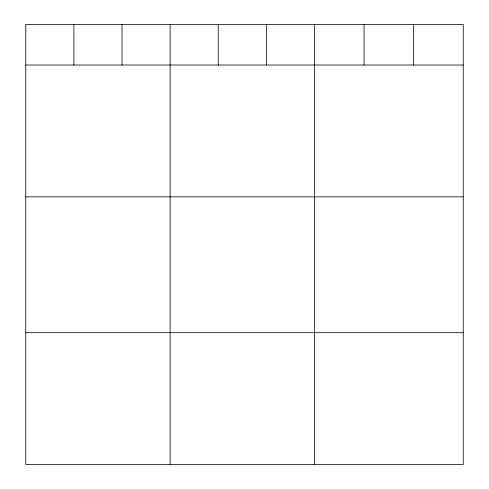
<?xml version="1.0" encoding="UTF-8"?>
<svg xmlns="http://www.w3.org/2000/svg" width="489" height="489" viewBox="0 0 489 489"><rect width="100%" height="100%" fill="white"/><g stroke="black" fill="none" stroke-linecap="round" stroke-linejoin="round"><path stroke-width="0.73" d="M463.23 65.019L463.23 464.55L25.77 464.55L25.77 24.45L463.23 24.45L463.23 65.019L25.77 65.019M25.77 196.865L463.23 196.865M25.77 332.703L463.23 332.703M413.651 24.45L413.651 65.019M364.073 24.45L364.073 65.019M314.494 24.45L314.494 464.55M266.371 24.45L266.371 65.019M218.253 24.45L218.253 65.019M170.129 24.45L170.129 464.55M122.012 24.45L122.012 65.019M73.888 24.45L73.888 65.019"/></g></svg>
